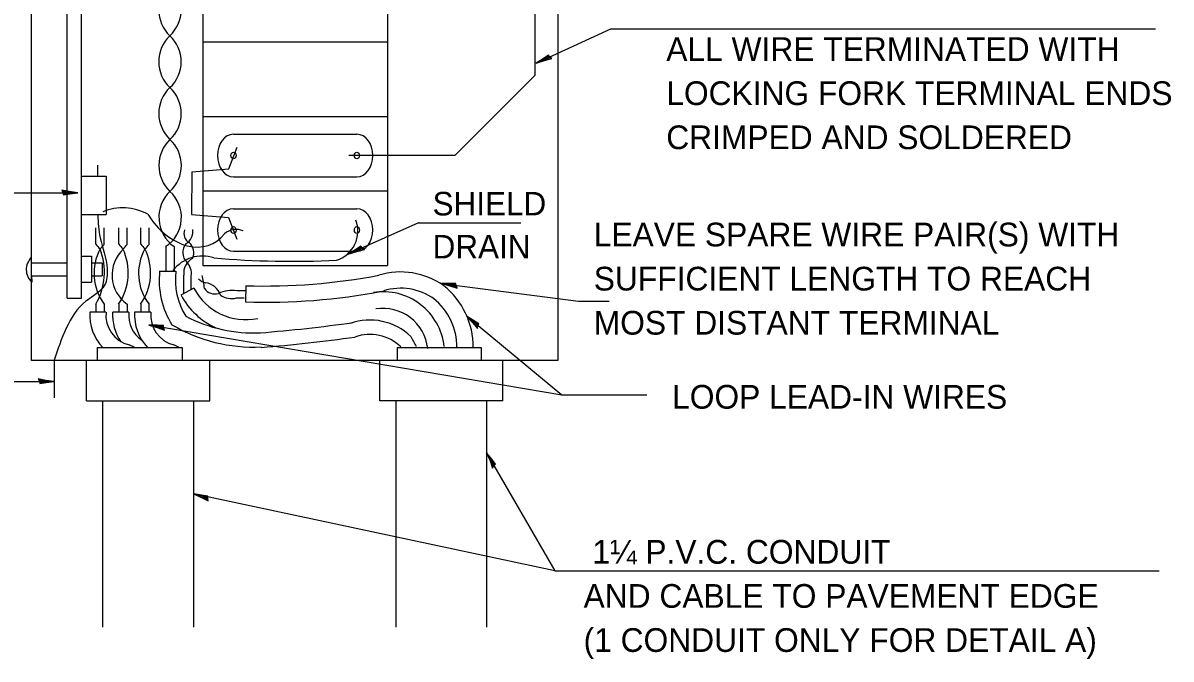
# Model space of a CAD drawing. Extents: x 0 to 2.83, y 0 to 1.83.
# Drawn here: x 0.3983 to 0.7962, y 0.4567 to 0.6772 of the extents above; entities that cross this region are included whole.
import ezdxf

# ---------------------------------------------------------------- set-up
doc = ezdxf.new("R2010")
doc.units = 0
doc.layers.add('RD_Pr_Roadway_Notes', color=7, linetype='Continuous')
doc.layers.add('SH_General_Details', color=7, linetype='Continuous')

msp = doc.modelspace()

# ---------------------------------------------------------------- linework, layer by layer
at = {"layer": 'RD_Pr_Roadway_Notes'}
for p, q in [((0.5761890017651617, 0.6632625120480861), (0.60199566841802, 0.675184178709736)), ((0.60199566841802, 0.675184178709736), (0.7907984308913946, 0.675184178709736)), ((0.38460733509740236, 0.6183291787107791), (0.4173673350878656, 0.6183291787107791)), ((0.5353973350987434, 0.60792584538435), (0.5110506684251725, 0.597059178709736)), ((0.5353973350987434, 0.60792584538435), (0.5708056684204043, 0.60792584538435)), ((0.5433806684278548, 0.5868291787107791), (0.5907840017542839, 0.580707512060305)), ((0.5907840017542839, 0.580707512060305), (0.6014556684159339, 0.580707512060305)), ((0.5850356684193612, 0.5481125120518113), (0.5520273350939751, 0.5755358453785385)), ((0.5850356684193612, 0.5481125120518113), (0.44195400175085664, 0.5724758453761544)), ((0.37639233508339526, 0.5529108453785385), (0.4091540017590523, 0.5529108453785385)), ((0.5851590017542839, 0.5482358453867342), (0.6145606684350073, 0.5482358453867342)), ((0.5590156684183181, 0.5282141787206139), (0.5826356684230865, 0.4872641787131633)), ((0.5826356684230865, 0.4872641787131633), (0.4573856684230864, 0.5139025120531525)), ((0.5826356684230865, 0.4872641787131633), (0.7920022291236222, 0.4872641787131633))]:
    msp.add_line(p, q, dxfattribs=at)
for points in [[(0.5808640017577111, 0.6653308453758563), (0.5804506684207023, 0.665992512047043), (0.5785890017614365, 0.6647525120576229), (0.5761890017651617, 0.6632625120480861), (0.5790840017662049, 0.6641291787227), (0.5816090017624795, 0.6648341787253822), (0.5808640017577111, 0.6653308453758563), (0.5804906684227884, 0.6656608453785385), (0.5778856684230864, 0.6640475120541955), (0.5811956684254705, 0.6648741787274685), (0.5804506684207023, 0.665289178708693), (0.5792090017662048, 0.6646275120576228), (0.5805340017542839, 0.6649575120603051)], [(0.41219733509054785, 0.6184108453785385), (0.4124040017590523, 0.6176258453925456), (0.41455400175532703, 0.617957512060305), (0.4173673350878656, 0.6183291787107791), (0.41438900175324084, 0.618742512047043), (0.4117823350892067, 0.6191975120504702), (0.41219733509054785, 0.6184108453785385), (0.4124440017603934, 0.6178741787274684), (0.4155056684278548, 0.6183291787107791), (0.41219733509054785, 0.6189075120483841), (0.4126106684275568, 0.6182441787121202), (0.41401566841831805, 0.6183291787107791), (0.4126923350953162, 0.6185758453806247)], [(0.5159356684350074, 0.5991558453833069), (0.515449001755625, 0.5998075120446588), (0.5135390017495155, 0.5985791787107791), (0.5110506684251725, 0.597059178709736), (0.5140390017495156, 0.5979308453795816), (0.5167040017508566, 0.5986008453761543), (0.5159356684350074, 0.5991558453833069), (0.5155056684278548, 0.5995358453785385), (0.5128273350857795, 0.5978491787110771), (0.516199001755625, 0.5986975120504703), (0.5154640017614365, 0.5991075120565797), (0.5141840017505587, 0.598434178709736), (0.5155356684193612, 0.5988058453795816)], [(0.5484690017566681, 0.5861258453925456), (0.5483873350881636, 0.5869125120436157), (0.5461923350953162, 0.5868291787107791), (0.5433806684278548, 0.5868291787107791), (0.5462756684288979, 0.5860858453904595), (0.5488006684251726, 0.5852575120528545), (0.5484690017566681, 0.5861258453925456), (0.5483440017566681, 0.5866641787086929), (0.5452423350878656, 0.5866225120422747), (0.5484690017566681, 0.5855891787206139), (0.5480556684204042, 0.5862908453938868), (0.5466490017638207, 0.586417512058964), (0.5479723350868225, 0.586042512058964)], [(0.5559140017495156, 0.572144178708395), (0.5562856684193611, 0.5728891787131632), (0.5544256684251726, 0.5740475120541956), (0.5520273350939751, 0.5755358453785385), (0.5540523350902498, 0.5733025120494272), (0.5558323351011276, 0.5712775120531525), (0.5559140017495156, 0.572144178708395), (0.55612066841802, 0.5727241787110772), (0.553515668418318, 0.5743375120555366), (0.5556673350997865, 0.5717725120579209), (0.5557073351011277, 0.5725575120446588), (0.5545490017600954, 0.5733858453830089), (0.5554590017662049, 0.5723925120433178)], [(0.4470423350997865, 0.5715258453880753), (0.44700066843262315, 0.5723525120412315), (0.44481066843500733, 0.5723925120433178), (0.44195400175085664, 0.5724758453761544), (0.44489233508339526, 0.5715658453901614), (0.44733233510112763, 0.5706975120504703), (0.4470423350997865, 0.5715258453880753), (0.44691733509978654, 0.572062512060007), (0.4438173350953162, 0.572144178708395), (0.44700066843262315, 0.5710691787203158), (0.44667066842994096, 0.5717725120579209), (0.44522400175189975, 0.5718958453928437), (0.44654733509501815, 0.5714408453901615)], [(0.4040240017638207, 0.5529941787121202), (0.40422900176724796, 0.552207512060305), (0.40642400176009535, 0.5525375120436158), (0.4091540017590523, 0.5529108453785385), (0.4061756684251726, 0.5532825120483841), (0.40356733509531617, 0.5537775120531525), (0.4040240017638207, 0.5529941787121202), (0.40427233509874344, 0.5524541787107791), (0.40729066843470935, 0.5529108453785385), (0.40398233509740233, 0.5534891787168886), (0.4044773351021707, 0.5528275120457019), (0.4058440017566681, 0.5529508453806247), (0.40452066843366624, 0.5531591787134613)], [(0.5615390017495155, 0.5237075120603051), (0.5621190017529428, 0.5242041787107791), (0.5607523350977004, 0.5259408453901614), (0.5590156684183181, 0.5282141787206139), (0.5601756684251725, 0.5254025120531525), (0.5610840017662049, 0.5228808453877772), (0.5615390017495155, 0.5237075120603051), (0.56187066841802, 0.5241608453785386), (0.5599256684251726, 0.5265608453748133), (0.5611273350977004, 0.5234175120589639), (0.5614140017495155, 0.5241608453785386), (0.5606306684278548, 0.5252791787182297), (0.5611673350997866, 0.5240375120436157)], [(0.46234900175189975, 0.5124125120436157), (0.46234900175189975, 0.5132008453806247), (0.46019733509054783, 0.5134491787155475), (0.4573856684230864, 0.5139025120531525), (0.4601540017590523, 0.5126625120436158), (0.462554001755327, 0.5115041787227), (0.46234900175189975, 0.5124125120436157), (0.46226400175324084, 0.512992512047043), (0.4592040017508567, 0.5133658453819658), (0.46226400175324084, 0.5118758453925456), (0.46197566841697696, 0.5126625120436158), (0.4605690017603934, 0.512992512047043), (0.4618090017505586, 0.5124125120436157)]]:
    msp.add_lwpolyline(points, dxfattribs=at)
at = {"layer": 'SH_General_Details'}
for p, q in [((0.40129400176486374, 0.5602308453915026), (0.40129400176486374, 0.8578908453782405)), ((0.4136606684193611, 0.5817408453819658), (0.4136606684193611, 0.8279425120552386)), ((0.41862566843262317, 0.5817408453819658), (0.41862566843262317, 0.8279425120552386)), ((0.4606940017603934, 0.7167558453877773), (0.4606940017603934, 0.5931575120483841)), ((0.524644001768589, 0.7167558453877773), (0.524644001768589, 0.5931575120483841)), ((0.583710668431282, 0.7061658453938867), (0.583710668431282, 0.5602308453915026)), ((0.5757273351021707, 0.6859791787264253), (0.5757273351021707, 0.6589691787158455)), ((0.4606940017603934, 0.670590845385691), (0.524644001768589, 0.670590845385691)), ((0.5480956684217453, 0.6313791787227), (0.5757273351021707, 0.6589691787158455)), ((0.4606940017603934, 0.6447791787182297), (0.524644001768589, 0.6447791787182297)), ((0.4712840017542839, 0.638617512047043), (0.514054001755327, 0.638617512047043)), ((0.5112406684227884, 0.6313791787227), (0.5480956684217453, 0.6313791787227)), ((0.42429400176486376, 0.6240575120446589), (0.42429400176486376, 0.6279025120531525)), ((0.4568056684204042, 0.6255875120555366), (0.45672233508682253, 0.6107791787182297)), ((0.41862566843262317, 0.6240575120446589), (0.42718733510008455, 0.6240575120446589)), ((0.42718733510008455, 0.6240575120446589), (0.42718733510008455, 0.6107375120518114)), ((0.4712840017542839, 0.6238925120433177), (0.514054001755327, 0.6238925120433177)), ((0.4606940017603934, 0.6189691787158454), (0.524644001768589, 0.6189691787158454)), ((0.4712840017542839, 0.6127641787131632), (0.514054001755327, 0.6127641787131632)), ((0.41862566843262317, 0.6107375120518114), (0.42718733510008455, 0.6107375120518114)), ((0.4236306684278548, 0.6005208453928437), (0.4236306684278548, 0.6061458453928437)), ((0.4265256684288979, 0.6004375120600071), (0.4265256684288979, 0.6061458453928437)), ((0.4315306684241295, 0.6005208453928437), (0.4315306684241295, 0.6061458453928437)), ((0.4344273350902498, 0.6004375120600071), (0.4344273350902498, 0.6061458453928437)), ((0.43918400175055866, 0.6005208453928437), (0.43918400175055866, 0.6061458453928437)), ((0.4420373350844383, 0.6004375120600071), (0.4420373350844383, 0.6061458453928437)), ((0.44782733508577943, 0.5996108453867341), (0.44782733508577943, 0.5911708453891183)), ((0.45068233508548144, 0.5996541787182297), (0.45068233508548144, 0.5911708453891183)), ((0.4712840017542839, 0.5980391787086929), (0.514054001755327, 0.5980391787086929)), ((0.40129400176486374, 0.5940675120552387), (0.40129400176486374, 0.5959291787145043)), ((0.40129400176486374, 0.5940675120552387), (0.4136606684193611, 0.5940675120552387)), ((0.41862566843262317, 0.59630084538435), (0.42209900175189974, 0.59630084538435)), ((0.42209900175189974, 0.59630084538435), (0.42209900175189974, 0.5873258453806247)), ((0.42209900175189974, 0.5940675120552387), (0.42582233509054784, 0.5940675120552387)), ((0.42582233509054784, 0.5940675120552387), (0.42582233509054784, 0.5895591787097361)), ((0.4606940017603934, 0.5931575120483841), (0.524644001768589, 0.5931575120483841)), ((0.40129400176486374, 0.5895591787097361), (0.4136606684193611, 0.5895591787097361)), ((0.40129400176486374, 0.5895591787097361), (0.4013756684326232, 0.587367512047043)), ((0.42209900175189974, 0.5895591787097361), (0.42582233509054784, 0.5895591787097361)), ((0.4456773350902498, 0.5911708453891183), (0.4513440017566681, 0.5911708453891183)), ((0.4456773350902498, 0.5911708453891183), (0.451304001755327, 0.5911708453891183)), ((0.45407566842070224, 0.5834391787250842), (0.45407566842070224, 0.5897658453782405)), ((0.45663900175324085, 0.5847191787158456), (0.45663900175324085, 0.5895175120433177)), ((0.41862566843262317, 0.5873258453806247), (0.42209900175189974, 0.5873258453806247)), ((0.4575906684265137, 0.5852141787206139), (0.45308233510112766, 0.5828591787216569)), ((0.4755856684312821, 0.5861258453925456), (0.47541900176486374, 0.5804608453904595)), ((0.4136606684193611, 0.5817408453819658), (0.41862566843262317, 0.5817408453819658)), ((0.4750056684278548, 0.5818241787155475), (0.472315668430239, 0.5818241787155475)), ((0.47529400176486375, 0.5843058453795816), (0.47244066843023896, 0.5843058453795816)), ((0.42710566843232517, 0.576984178721657), (0.42147900176724795, 0.576984178721657)), ((0.42710566843232517, 0.576984178721657), (0.42147900176724795, 0.576984178721657)), ((0.4236306684278548, 0.5797141787206139), (0.4236306684278548, 0.576984178721657)), ((0.4265256684288979, 0.5797141787206139), (0.4265256684288979, 0.576984178721657)), ((0.4350040017627776, 0.576984178721657), (0.42942233509501815, 0.576984178721657)), ((0.4315306684241295, 0.5797141787206139), (0.4315306684241295, 0.576984178721657)), ((0.4344273350902498, 0.5797141787206139), (0.4344273350902498, 0.576984178721657)), ((0.4426590017542839, 0.576984178721657), (0.4370323350892067, 0.576984178721657)), ((0.4391423350833953, 0.5797141787206139), (0.4391423350833953, 0.576984178721657)), ((0.44199733508309724, 0.5797141787206139), (0.44199733508309724, 0.576984178721657)), ((0.42408400176620487, 0.5646975120504703), (0.45353566841936116, 0.5646975120504703)), ((0.42408400176620487, 0.5646975120504703), (0.42408400176620487, 0.5602741787229981)), ((0.45353566841936116, 0.5646975120504703), (0.45353566841936116, 0.5602741787229981)), ((0.5279923350878656, 0.5646975120504703), (0.5279923350878656, 0.5601491787229981)), ((0.5279923350878656, 0.5646975120504703), (0.5571556684241294, 0.5646975120504703)), ((0.5571556684241294, 0.5646975120504703), (0.5571556684241294, 0.5602308453915026)), ((0.583710668431282, 0.5602308453915026), (0.40129400176486374, 0.5602308453915026)), ((0.4091540017590523, 0.5602741787229981), (0.4091540017590523, 0.5472441787121202)), ((0.420362335092634, 0.5462091787253822), (0.420362335092634, 0.5602308453915026)), ((0.46305066842517256, 0.5462091787253822), (0.46305066842517256, 0.5602308453915026)), ((0.52199566841802, 0.5462091787253822), (0.52199566841802, 0.5602308453915026)), ((0.5646423350833952, 0.5462091787253822), (0.5646423350833952, 0.5602308453915026)), ((0.420362335092634, 0.5462091787253822), (0.46305066842517256, 0.5462091787253822)), ((0.42594733509054783, 0.5462091787253822), (0.42594733509054783, 0.4677825120483841)), ((0.4573856684230864, 0.5462091787253822), (0.4573856684230864, 0.4677825120483841)), ((0.5646423350833952, 0.5462091787253822), (0.52199566841802, 0.5462091787253822)), ((0.5275790017508567, 0.5462091787253822), (0.5275790017508567, 0.4677825120483841)), ((0.5590156684183181, 0.5462091787253822), (0.5590156684183181, 0.4677825120483841))]:
    msp.add_line(p, q, dxfattribs=at)
for points in [[(0.4568056684204042, 0.6255875120555366), (0.46966900176486376, 0.6266225120422746), (0.4725640017651618, 0.6341075120565798)], [(0.45672233508682253, 0.6107791787182297), (0.46954566842994094, 0.6097875120436157), (0.47244066843023896, 0.6022175120507683)]]:
    msp.add_lwpolyline(points, dxfattribs=at)
for centre, radius, start, end in [((0.45784442735394837, 0.6817420055662597), 0.012470589169401334, 133.93196666666668, 226.17533888888892), ((0.4410231888957918, 0.681726252396902), 0.01215209476908599, 312.3473388888889, 47.759983333333345), ((0.4578612637587488, 0.6637640767892207), 0.012470589169041776, 133.93196666666668, 226.17533888888892), ((0.4410400253199637, 0.6637483235990013), 0.01215209476908599, 312.3473388888889, 47.759983333333345), ((0.4578781001829207, 0.6457861480114366), 0.012470589169041776, 133.93196666666668, 226.17533888888892), ((0.4410568617448807, 0.6457703948219623), 0.01215209476908599, 312.3473388888889, 47.759983333333345), ((0.4578949366078377, 0.6278082192336525), 0.012470589169041776, 133.93196666666668, 226.17533888888892), ((0.4410736981496811, 0.6277924660642947), 0.01215209476908599, 312.3473388888889, 47.759983333333345), ((0.45791177303275465, 0.6098302904566134), 0.012470589169041776, 133.93196666666668, 234.60348055555556), ((0.44109053457459807, 0.6098145372865106), 0.01215209476908599, 303.32755, 47.759983333333345), ((0.4328963071369231, 0.5955388139088954), 0.017588728306096982, 60.486947222222234, 113.14560833333334), ((0.5037581987642348, 0.6050743596946205), 0.010638791354209965, 287.8020916666667, 20.694219444444443), ((0.4576662724480629, 0.6042016797659303), 0.003575318257959934, 159.97105, 240.26916666666665), ((0.452339568700701, 0.6048941635688152), 0.004885778838211007, 300.1760388888889, 8.415061111111136), ((0.45307697469672564, 0.597614038308462), 0.004479069677002583, 332.5433972222222, 51.04218055555556), ((0.44088525103187565, 0.5904138285314049), 0.01793013595077665, 151.89684722222225, 216.63905000000003), ((0.4041171079345644, 0.5908602713738884), 0.02242722027136812, 330.18744444444445, 20.897513888888888), ((0.43370436901530623, 0.6078570620809998), 0.012470589169388167, 216.12993333333335, 226.17533888888892), ((0.41688313057652115, 0.607841308911642), 0.012152094768750359, 312.3473388888889, 322.3600361111111), ((0.4155425023504198, 0.5905880116221811), 0.019294878000277463, 325.6915916666667, 25.393383333333347), ((0.44160850678539276, 0.6078593069513645), 0.01247058916869538, 216.12993333333335, 226.17533888888892), ((0.42478726834735275, 0.6078435537812616), 0.012152094768750359, 312.3473388888889, 322.3600361111111), ((0.4558041447468698, 0.5903707254727687), 0.01741853869251755, 150.82365555555555, 217.71223888888886), ((0.42391367124176027, 0.5905296437939014), 0.018647237091912745, 324.5428972222222, 26.542063888888897), ((0.44923091513594987, 0.6078593069513645), 0.012470589169401334, 216.12993333333335, 226.17533888888892), ((0.4324096766576767, 0.6078435537812616), 0.012152094768750359, 312.3473388888889, 322.3600361111111), ((0.4584701192044318, 0.5976048013364281), 0.004785563405073229, 140.16267499999998, 225.22660277777777), ((0.40536252868852024, 0.5916642343995477), 0.0058880957075018656, 133.6950138888889, 227.28084444444445), ((0.46055141966199875, 0.5834476571080591), 0.012938142701678371, 72.12100833333335, 142.3550666666667), ((0.45995787603339555, 0.5903832596143093), 0.005927065574995028, 119.36372777777778, 186.0314166666667), ((0.45147454669705034, 0.5904394088385011), 0.0052287609732635494, 350.0006861111111, 46.10849722222226), ((0.4916074135766029, 0.8994396916230525), 0.3048840700298577, 264.9035027777778, 272.89593333333335), ((0.4747035766311586, 0.5880353239377345), 0.029168843407987494, 173.80803333333333, 212.04903333333334), ((0.4747035766311586, 0.5880353239377345), 0.023561192105700526, 172.34800000000007, 212.04903333333345), ((0.4367201216683388, 0.5831461576816942), 0.02458591047704477, 4.563725, 15.449036111111113), ((0.48216043671599035, 0.7955653062259163), 0.20956806692636112, 268.2035361111111, 280.87121666666667), ((0.5291783541702331, 0.5650764183004703), 0.025794111772537296, 54.59358055555556, 106.88730277777779), ((0.4755560304389, 0.5946327936445679), 0.020299335825318083, 207.6753388888889, 281.74015833333334), ((0.4622138031386435, 0.5910357743894066), 0.003950115881105298, 220.32071944444442, 261.56541666666664), ((0.46505427295646073, 0.588084237098446), 0.004850880148306789, 217.93004444444446, 282.36077222222224), ((0.4606519128151834, 0.5807518310149516), 0.006451802206292239, 18.55407222222223, 81.24085833333335), ((0.5291783541702331, 0.5650764183004703), 0.020149527371483913, 54.59358055555556, 106.88730277777779), ((0.5272484331392348, 0.564869702716669), 0.02711970842017468, 359.51110555555556, 51.521847222222235), ((0.4755560304389, 0.5946327936445679), 0.02534261180483302, 207.6753388888889, 245.776175), ((0.47061400161838535, 0.5747829862033333), 0.009683186152049125, 79.11680277777778, 117.83483333333334), ((0.4706171943612993, 0.5886636596319582), 0.007009966118913104, 236.69826666666668, 283.9253805555556), ((0.48216043671599035, 0.7955653062259163), 0.2152126480267456, 268.2035361111111, 280.87121666666667), ((0.5230576661892832, 0.5626131838557626), 0.021387439514412434, 6.51871111111111, 98.84102777777778), ((0.5272484331392348, 0.564869702716669), 0.02146470564557471, 359.51110555555556, 51.521847222222235), ((0.43772556218138337, 0.5758996178900208), 0.016244565753138596, 176.27203888888891, 223.85530000000003), ((0.43772556218138337, 0.5758996178900208), 0.01065504013381267, 174.3086388888889, 255.91239722222224), ((0.43772556218138337, 0.5758996178900208), 0.01065504013381267, 174.3086388888889, 255.91239722222224), ((0.44562857751703266, 0.5759018627603855), 0.0162445657536849, 176.27046111111113, 214.60619722222225), ((0.44562857751703266, 0.5759018627603855), 0.010655040134358994, 174.3086388888889, 235.74293055555557), ((0.45325098584747314, 0.5759018627603855), 0.016244565753138596, 176.27203888888891, 223.65883611111113), ((0.45325098584747314, 0.5759018627603855), 0.010655040134358994, 174.3086388888889, 255.91239722222224), ((0.5230576661892832, 0.5626131838557626), 0.01564433488305958, 6.5187111111111085, 98.84102777777777), ((0.4783448188968599, 0.6206856179234888), 0.05095371257085547, 242.39435, 272.5855555555556), ((0.43718129887810353, 1.1087130502661073), 0.5406792433243532, 274.5910527777778, 278.02638055555553), ((0.5185729307994843, 0.5539551854928341), 0.020252793032519138, 45.69382499999999, 109.87568611111111), ((0.4783448188968599, 0.6206856179234888), 0.05586511513297781, 239.48702500000002, 272.5855555555556), ((0.5185729307994843, 0.5539551854928341), 0.015262607644808666, 45.69382499999999, 109.87568611111111), ((0.4325530846581459, 0.557984045147648), 0.008007883684792735, 57.43835, 71.21601944444444), ((0.4480785083041191, 0.5579862899978961), 0.008007883684471195, 56.88191388888889, 71.21601944444444), ((0.43718129887810353, 1.1087130502661073), 0.5457506500279314, 274.5910527777778, 278.02638055555553), ((0.5624435629711151, 0.5828492602308597), 0.03302916306095265, 205.84818055555556, 212.6288027777778)]:
    msp.add_arc(centre, radius, start, end, dxfattribs=at)
for centre, major_axis, ratio, start_param, end_param in [((0.47127268932914734, 0.6312330719028916), (4.5110208589668895e-19, 0.0073670561375045246), 0.7499999846030214, 0, 3.141592653589793), ((0.514050664053917, 0.6312330719028916), (4.511020854686898e-19, 0.007367056130514768), 0.7499999846369071, 3.141592653589793, 6.283185307179586), ((0.47127268932914734, 0.6054172286187615), (4.5110208589668895e-19, 0.0073670561375045246), 0.7499999846030214, 0, 3.141592653589793), ((0.514050664053917, 0.6054172286187615), (4.511020854686898e-19, 0.007367056130514768), 0.7499999846369071, 3.141592653589793, 6.283185307179586), ((0.45405640815353393, 0.6217847009693588), (0.00958606513467651, -0.021289629481793026), 0.6954884128790614, 4.921376498829111, 6.6346315927527), ((0.4721938824914992, 0.595710088053843), (6.074786847997211e-19, 0.00992087980342857), 0.7500000220681547, 5.944733143331675, 6.853400712027187), ((0.4416253431901932, 0.5898813781534638), (0.008980871053404678, 0.008652141315620565), 0.9904969016335439, 1.5708488321165608, 3.329559862855508)]:
    msp.add_ellipse(centre, major_axis=major_axis, ratio=ratio, start_param=start_param, end_param=end_param, dxfattribs=at)
for centre in [(0.4712840017542839, 0.6312558453877772), (0.514054001755327, 0.6312558453877772), (0.4712840017542839, 0.6054008453880753), (0.514054001755327, 0.6054008453880753)]:
    msp.add_ellipse(centre, major_axis=(7.156910757368158e-20, 0.0011688122260803814), ratio=0.7500899056682064, dxfattribs=at)
msp.add_spline([(0.42425066843262316, 0.6106125120518113), (0.42507733508577944, 0.6027541787227), (0.42751900176858904, 0.5919591787253823), (0.42660900176247957, 0.5862508453925456), (0.4201140017577112, 0.580707512060305), (0.41333066841593386, 0.5714008453880752), (0.4091540017590523, 0.5602741787229981)], degree=3, dxfattribs=at)

# ---------------------------------------------------------------- texts
at = {"layer": 'RD_Pr_Roadway_Notes'}
for s, height, p in [('ALL WIRE TERMINATED WITH', 0.008225739999999999, (0.6212606684230864, 0.6640158453782405)), ('LOCKING FORK TERMINAL ENDS', 0.008225739999999999, (0.6212606684230864, 0.6487258453761543)), ('CRIMPED AND SOLDERED', 0.008225739999999999, (0.6212606684230864, 0.6334358453748132)), ('SHIELD', 0.00814881, (0.5402873350844384, 0.6104708453809227)), ('LEAVE SPARE WIRE PAIR(S) WITH', 0.008225739999999999, (0.5961273350977003, 0.5997275120412315)), ('DRAIN', 0.00814881, (0.5402873350844384, 0.5955558453795816)), ('SUFFICIENT LENGTH TO REACH', 0.008225739999999999, (0.5961273350977003, 0.5844358453748132)), ('MOST DISTANT TERMINAL', 0.008225739999999999, (0.5961273350977003, 0.5691475120579208)), ('LOOP LEAD-IN WIRES', 0.008225739999999999, (0.6232756684288978, 0.5434725120459999)), (' 1¼ P.V.C. CONDUIT', 0.008225739999999999, (0.5926040017672479, 0.4897363987121201)), ('AND CABLE TO PAVEMENT EDGE', 0.008225739999999999, (0.5926040017672479, 0.47444732537878687)), ('(1 CONDUIT ONLY FOR DETAIL A) ', 0.008225739999999999, (0.5926040017672479, 0.4591582520454535))]:
    msp.add_text(s, height=height, dxfattribs=at).set_placement(p)

doc.saveas('drawing.dxf')
